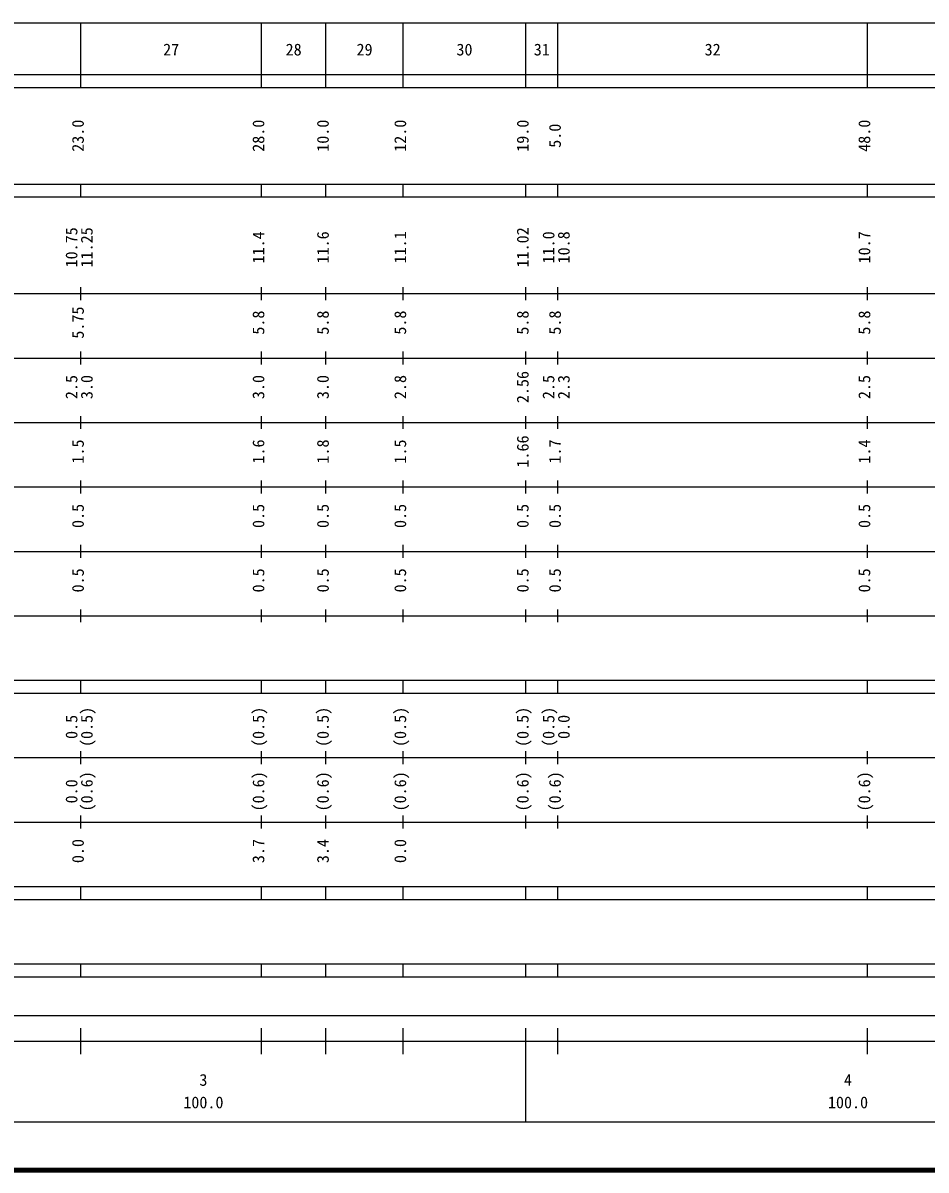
# Model space of a CAD drawing. Units: millimetres on the paper, enlarged 1000 times. Extents: x 40000 to 680000, y 20000 to 380000.
# Drawn here: x 290006 to 430108, y 20000 to 198000 of the extents above; entities that cross this region are included whole.
import ezdxf
from ezdxf.enums import TextEntityAlignment as Align

# ---------------------------------------------------------------- set-up
doc = ezdxf.new("R2010")
doc.units = ezdxf.units.MM
doc.header["$LTSCALE"] = 1000
doc.layers.add('M-TTL', color=2, linetype='Continuous', lineweight=140)
doc.layers.add('M-TTL-BAND', color=7, linetype='Continuous', lineweight=25)
doc.styles.add('ＭＳ ゴシック', font='')
doc.styles.get('ＭＳ ゴシック').set_extended_font_data('MS Gothic')

msp = doc.modelspace()

# ---------------------------------------------------------------- linework, layer by layer
at = {"layer": 'M-TTL'}
msp.add_line((40000, 20000), (680000, 20000), dxfattribs=at)
at = {"layer": 'M-TTL-BAND'}
for p, q in [((68000, 198000), (579000, 198000)), ((299000, 188000), (299000, 198000)), ((327000, 188000), (327000, 198000)), ((337000, 188000), (337000, 198000)), ((349000, 188000), (349000, 198000)), ((368000, 188000), (368000, 198000)), ((373000, 188000), (373000, 198000)), ((421000, 188000), (421000, 198000)), ((40000, 190000), (579000, 190000)), ((40000, 188000), (579000, 188000)), ((40000, 173000), (579000, 173000)), ((299000, 171000), (299000, 173000)), ((327000, 171000), (327000, 173000)), ((337000, 171000), (337000, 173000)), ((349000, 171000), (349000, 173000)), ((368000, 171000), (368000, 173000)), ((373000, 171000), (373000, 173000)), ((421000, 171000), (421000, 173000)), ((40000, 171000), (579000, 171000)), ((299000, 155000), (299000, 157000)), ((327000, 155000), (327000, 157000)), ((337000, 155000), (337000, 157000)), ((349000, 155000), (349000, 157000)), ((368000, 155000), (368000, 157000)), ((373000, 155000), (373000, 157000)), ((421000, 155000), (421000, 157000)), ((40000, 156000), (579000, 156000)), ((46000, 146000), (579000, 146000)), ((299000, 145000), (299000, 147000)), ((327000, 145000), (327000, 147000)), ((337000, 145000), (337000, 147000)), ((349000, 145000), (349000, 147000)), ((368000, 145000), (368000, 147000)), ((373000, 145000), (373000, 147000)), ((421000, 145000), (421000, 147000)), ((52000, 136000), (579000, 136000)), ((299000, 135000), (299000, 137000)), ((327000, 135000), (327000, 137000)), ((337000, 135000), (337000, 137000)), ((349000, 135000), (349000, 137000)), ((368000, 135000), (368000, 137000)), ((373000, 135000), (373000, 137000)), ((421000, 135000), (421000, 137000)), ((299000, 125000), (299000, 127000)), ((327000, 125000), (327000, 127000)), ((337000, 125000), (337000, 127000)), ((349000, 125000), (349000, 127000)), ((368000, 125000), (368000, 127000)), ((373000, 125000), (373000, 127000)), ((421000, 125000), (421000, 127000)), ((46000, 126000), (579000, 126000)), ((52000, 116000), (579000, 116000)), ((299000, 115000), (299000, 117000)), ((327000, 115000), (327000, 117000)), ((337000, 115000), (337000, 117000)), ((349000, 115000), (349000, 117000)), ((368000, 115000), (368000, 117000)), ((373000, 115000), (373000, 117000)), ((421000, 115000), (421000, 117000)), ((299000, 105000), (299000, 107000)), ((327000, 105000), (327000, 107000)), ((337000, 105000), (337000, 107000)), ((349000, 105000), (349000, 107000)), ((368000, 105000), (368000, 107000)), ((373000, 105000), (373000, 107000)), ((421000, 105000), (421000, 107000)), ((46000, 106000), (579000, 106000)), ((40000, 96000), (579000, 96000)), ((299000, 94000), (299000, 96000)), ((327000, 94000), (327000, 96000)), ((337000, 94000), (337000, 96000)), ((349000, 94000), (349000, 96000)), ((368000, 94000), (368000, 96000)), ((373000, 94000), (373000, 96000)), ((421000, 94000), (421000, 96000)), ((40000, 94000), (579000, 94000)), ((49000, 84000), (579000, 84000)), ((299000, 83000), (299000, 85000)), ((327000, 83000), (327000, 85000)), ((337000, 83000), (337000, 85000)), ((349000, 83000), (349000, 85000)), ((368000, 83000), (368000, 85000)), ((373000, 83000), (373000, 85000)), ((421000, 83000), (421000, 85000)), ((299000, 73000), (299000, 75000)), ((327000, 73000), (327000, 75000)), ((337000, 73000), (337000, 75000)), ((349000, 73000), (349000, 75000)), ((368000, 73000), (368000, 75000)), ((373000, 73000), (373000, 75000)), ((421000, 73000), (421000, 75000)), ((40000, 74000), (579000, 74000)), ((40000, 64000), (579000, 64000)), ((299000, 62000), (299000, 64000)), ((327000, 62000), (327000, 64000)), ((337000, 62000), (337000, 64000)), ((349000, 62000), (349000, 64000)), ((368000, 62000), (368000, 64000)), ((373000, 62000), (373000, 64000)), ((421000, 62000), (421000, 64000)), ((40000, 62000), (579000, 62000)), ((40000, 52000), (579000, 52000)), ((299000, 50000), (299000, 52000)), ((327000, 50000), (327000, 52000)), ((337000, 50000), (337000, 52000)), ((349000, 50000), (349000, 52000)), ((368000, 50000), (368000, 52000)), ((373000, 50000), (373000, 52000)), ((421000, 50000), (421000, 52000)), ((40000, 50000), (579000, 50000)), ((71000, 44000), (565000, 44000)), ((299000, 38000), (299000, 42000)), ((327000, 38000), (327000, 42000)), ((337000, 38000), (337000, 42000)), ((349000, 38000), (349000, 42000)), ((368000, 27500), (368000, 42000)), ((373000, 38000), (373000, 42000)), ((421000, 38000), (421000, 42000)), ((40000, 40000), (579000, 40000)), ((68000, 27500), (579000, 27500))]:
    msp.add_line(p, q, dxfattribs=at)

# ---------------------------------------------------------------- texts
at = {"layer": 'M-TTL-BAND', "style": 'ＭＳ ゴシック'}
for s, p in [('27', (313000, 192405)), ('28', (332000, 192405)), ('29', (343000, 192405)), ('30', (358500, 192405)), ('31', (370500, 192405)), ('32', (397000, 192405)), ('3', (318000, 32523)), ('4', (418000, 32523)), ('100.0', (318000, 29033)), ('100.0', (418000, 29033))]:
    msp.add_text(s, height=1833, dxfattribs=at).set_placement(p, align=Align.BOTTOM_CENTER)
for s, p in [('23.0', (300000, 180500)), ('28.0', (328000, 180500)), ('10.0', (338000, 180500)), ('12.0', (350000, 180500)), ('19.0', (369000, 180500)), ('5.0', (374000, 180500)), ('48.0', (422000, 180500)), ('10.75', (299000, 163174)), ('11.25', (301370, 163174)), ('11.4', (328000, 163174)), ('11.6', (338000, 163174)), ('11.1', (350000, 163174)), ('11.02', (369000, 163174)), ('10.8', (375370, 163174)), ('11.0', (373000, 163174)), ('10.7', (422000, 163174)), ('5.75', (300000, 151500)), ('5.8', (328000, 151500)), ('5.8', (338000, 151500)), ('5.8', (350000, 151500)), ('5.8', (369000, 151500)), ('5.8', (374000, 151500)), ('5.8', (422000, 151500)), ('2.5', (299000, 141500)), ('3.0', (301370, 141500)), ('3.0', (328000, 141500)), ('3.0', (338000, 141500)), ('2.8', (350000, 141500)), ('2.56', (369000, 141500)), ('2.5', (373000, 141500)), ('2.3', (375370, 141500)), ('2.5', (422000, 141500)), ('1.66', (369000, 131500)), ('1.5', (300000, 131500)), ('1.6', (328000, 131500)), ('1.8', (338000, 131500)), ('1.5', (350000, 131500)), ('1.7', (374000, 131500)), ('1.4', (422000, 131500)), ('0.5', (300000, 121500)), ('0.5', (328000, 121500)), ('0.5', (338000, 121500)), ('0.5', (350000, 121500)), ('0.5', (369000, 121500)), ('0.5', (374000, 121500)), ('0.5', (422000, 121500)), ('0.5', (300000, 111500)), ('0.5', (328000, 111500)), ('0.5', (338000, 111500)), ('0.5', (350000, 111500)), ('0.5', (369000, 111500)), ('0.5', (374000, 111500)), ('0.5', (422000, 111500)), ('(0.5)', (301370, 88764)), ('(0.5)', (328000, 88764)), ('(0.5)', (338000, 88764)), ('(0.5)', (350000, 88764)), ('(0.5)', (369000, 88764)), ('(0.5)', (373000, 88764)), ('0.5', (299000, 88764)), ('0.0', (375370, 88764)), ('0.0', (299000, 78764)), ('(0.6)', (301370, 78764)), ('(0.6)', (328000, 78764)), ('(0.6)', (338000, 78764)), ('(0.6)', (350000, 78764)), ('(0.6)', (369000, 78764)), ('(0.6)', (374000, 78764)), ('(0.6)', (422000, 78764)), ('0.0', (300000, 69500)), ('3.7', (328000, 69500)), ('3.4', (338000, 69500)), ('0.0', (350000, 69500))]:
    msp.add_text(s, height=1833, rotation=90, dxfattribs=at).set_placement(p, align=Align.BOTTOM_CENTER)

doc.saveas('drawing.dxf')
